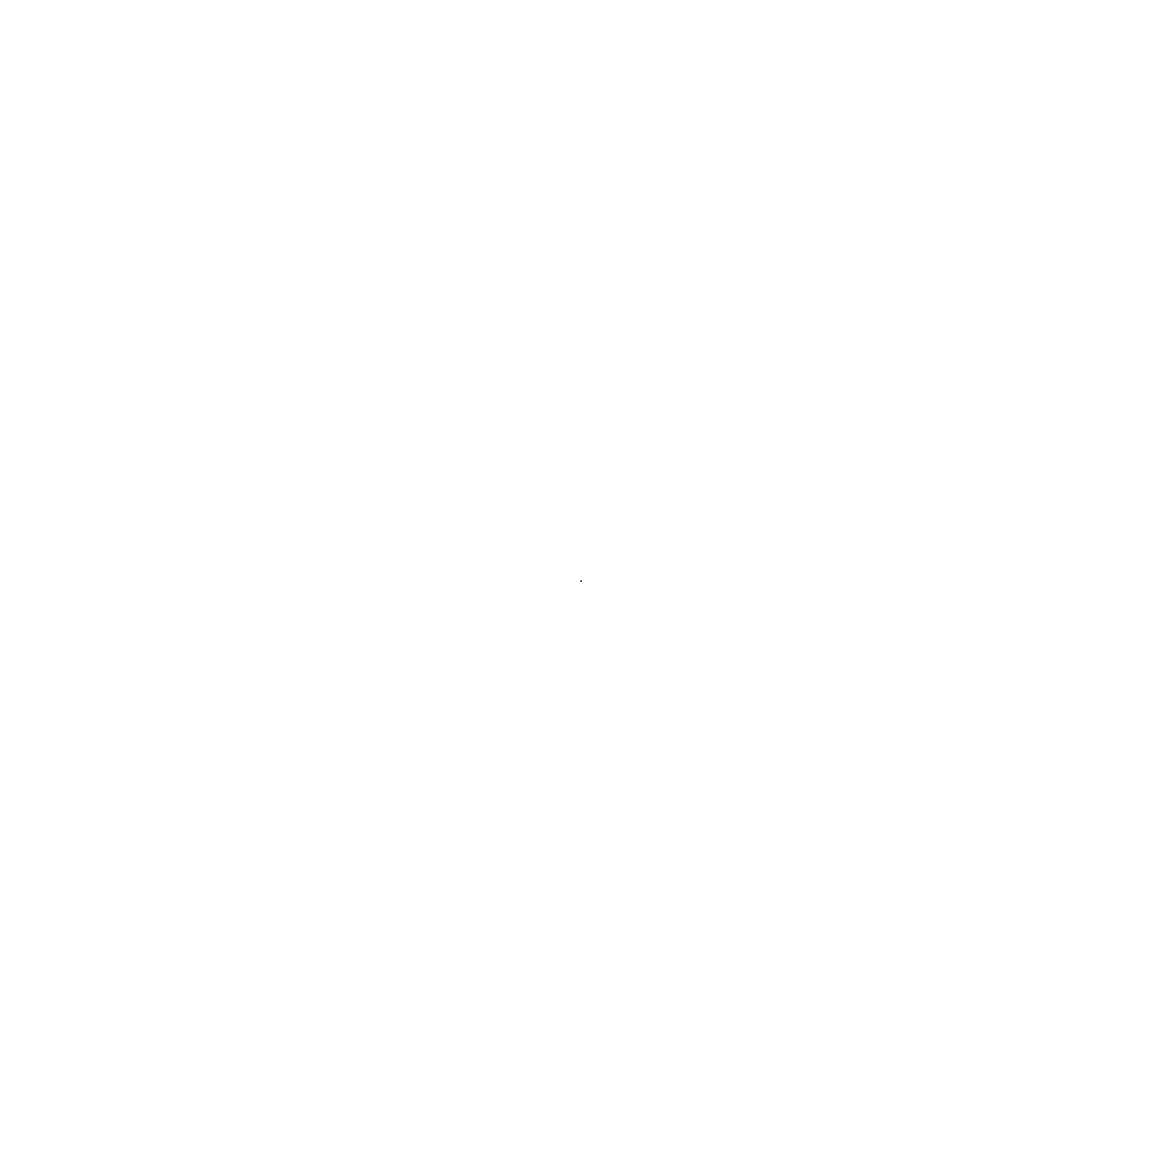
# Model space of a CAD drawing. Header units: millimetres. Extents: x 0 to 0, y 0 to 0.
import ezdxf

# ---------------------------------------------------------------- set-up
doc = ezdxf.new("R2010")
doc.units = ezdxf.units.MM
doc.header["$MEASUREMENT"] = 0
doc.layers.add('obj_3_banana_pcb_locker_香蕉形PCB锁扣 v2_Sketch1', color=7, linetype='Continuous')

msp = doc.modelspace()

# ---------------------------------------------------------------- linework, layer by layer
at = {"layer": 'obj_3_banana_pcb_locker_香蕉形PCB锁扣 v2_Sketch1'}
msp.add_point((0, 0), dxfattribs=at)

doc.saveas('drawing.dxf')
